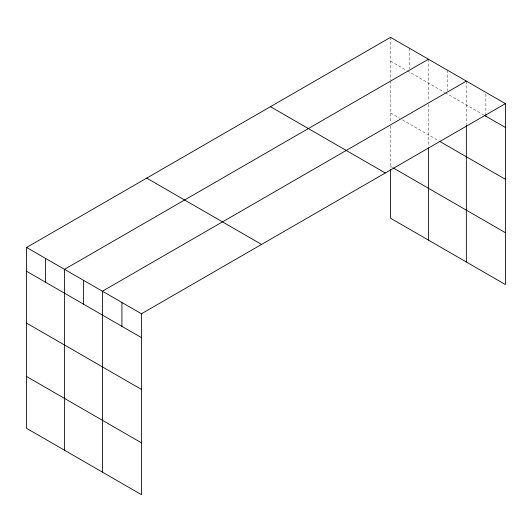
<?xml version="1.0" encoding="UTF-8"?>
<svg xmlns="http://www.w3.org/2000/svg" width="532" height="532" viewBox="0 0 532 532"><rect width="100%" height="100%" fill="white"/><g stroke="black" fill="none" stroke-linecap="round" stroke-linejoin="round"><path stroke-width="0.4" stroke-dasharray="2.66 2" d="M390.548 61.173L406.694 70.49M407.392 70.896L444.592 92.375M445.297 92.781L483.781 114.998M390.548 113.003L399.672 118.27M402.485 119.893L438.98 140.96M390.548 166.403L392.656 167.613M485.876 94.018L485.876 113.742M466.351 81.103L466.351 124.681M447.399 70.157L447.399 90.706M428.453 59.218L428.453 100.329M428.453 104.445L428.453 146.207M409.5 48.279L409.5 68.828M390.548 37.34L390.548 80.093M390.548 80.917L390.548 122.712M390.548 125.944L390.548 168.046"/><path stroke-width="0.8" d="M26.6 247.46L141.452 313.767L141.452 494.66L26.6 428.353L26.6 247.46L390.548 37.34L505.4 103.647L505.4 284.54L390.548 218.233L390.548 169.695M428.453 59.218L64.498 269.345L64.498 450.238M466.351 81.103L102.403 291.223L102.403 472.117M141.452 313.767L505.4 103.647M484.479 115.404L505.4 127.48M439.678 141.366L505.4 179.311M393.361 168.019L505.4 232.71M270.449 106.679L385.294 172.986M146.706 178.12L261.551 244.427M26.6 271.3L141.452 337.607M26.6 323.123L141.452 389.431M26.6 376.523L141.452 442.837M485.876 114.566L485.876 116.209M466.351 125.505L466.351 261.99M428.453 147.83L428.453 240.112M121.928 302.495L121.928 326.335M83.451 280.284L83.451 304.118M45.553 258.406L45.553 282.239"/></g></svg>
